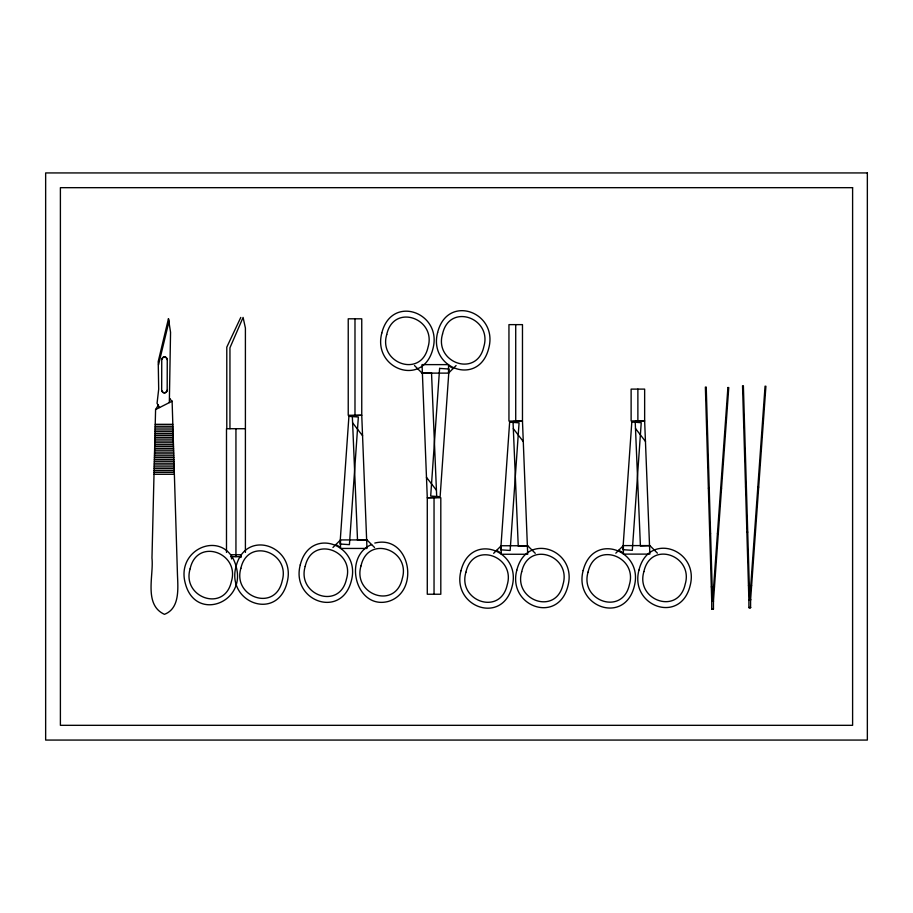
<?xml version="1.0" encoding="UTF-8"?>
<svg xmlns="http://www.w3.org/2000/svg" width="913" height="913" viewBox="0 0 913 913"><rect width="100%" height="100%" fill="white"/><g stroke="black" fill="none" stroke-linecap="round" stroke-linejoin="round"><path stroke-width="1.37" d="M161.749 359.288L161.669 390.547L163.142 392.522A2.865 2.865 0 0 0 165.709 392.522L167.182 390.547L167.262 359.288L165.789 357.314A2.865 2.865 0 0 0 163.222 357.314L161.749 359.288A2.659 2.659 0 0 1 162.252 358.124A2.819 2.819 0 0 1 164.511 357.017A2.83 2.83 0 0 1 166.771 358.124A2.819 2.819 0 0 1 167.307 359.825M169.339 402.599L170.548 332.275L168.46 318.705L158.223 361.537L158.691 389.2L157.059 403.318L159.524 407.563M158.406 404.984L155.587 409.56L151.969 558.06C153.92 575.464 143.478 604.794 164.443 614.335C179.998 608.469 177.989 588.28 177.464 574.768L172.112 401.195L170.274 399.438A11.572 11.572 0 0 1 169.635 398.616L170.274 399.438M750.589 599.989L765.916 386.256L765.06 386.188L749.733 599.932L748.888 599.955L742.531 385.765L743.376 385.743L749.733 599.932L750.589 599.989L748.888 599.955M158.531 364.801L168.928 321.684M240.792 317.416L226.789 347.157L226.789 428.722M414.491 365.554L422.057 373.12L448.534 373.12L456.101 365.554M332.937 547.492L340.503 539.925L366.98 539.925L374.547 547.492M493.659 553.312L501.226 545.746L527.703 545.746L535.269 553.312M615.819 553.164L623.385 545.597L649.862 545.597L657.428 553.164M155.587 409.56L172.112 401.195M371.614 544.559C342.375 556.713 355.819 610.261 388.504 601.382C420.745 591.453 409.948 534.208 374.798 543.064M422.057 373.12L431.507 372.732L436.734 497.391L427.284 497.779L427.284 594.237L440.808 594.237L440.808 497.779L427.284 497.779L422.057 364.618L448.534 364.618L448.534 373.12M366.98 539.925L357.531 540.325L352.304 415.666L361.753 415.267L361.753 318.808L348.23 318.808L348.23 415.267L361.753 415.267L366.98 548.439L340.503 548.439L340.503 539.925M527.703 545.746L518.253 546.145L513.026 421.486L522.476 421.087L522.476 324.629L508.952 324.629L508.952 421.087L522.476 421.087L527.703 554.259L501.226 554.259L501.226 545.746M649.862 545.597L640.412 545.997L635.197 421.338L644.646 420.939L644.646 389.109L631.123 389.109L631.123 420.939L644.646 420.939L649.862 554.111L623.385 554.111L623.385 545.597M745.522 486.869L746.378 486.846M708.374 488.193L709.23 488.17M746.868 532.131L747.724 532.108M709.721 533.454L710.565 533.432M748.455 585.564L749.311 585.541M711.307 586.899L712.151 586.865M155.221 424.328L172.819 424.328M155.176 426.257L172.877 426.257M155.13 428.014L172.934 428.014M245.403 428.722L226.492 428.722L226.492 552.422M155.084 429.955L172.991 429.955M155.039 431.712L173.048 431.712M154.993 433.641L173.105 433.641M154.948 435.41L173.162 435.41M154.902 437.338L173.219 437.338M154.868 439.096L173.276 439.096M154.811 441.036L173.333 441.036M154.776 442.794L173.379 442.794M154.731 444.722L173.447 444.722M154.685 446.491L173.493 446.491M154.639 448.42L173.561 448.42M154.594 450.177L173.607 450.177M154.548 452.118L173.664 452.118M154.502 453.875L173.721 453.875M154.457 455.804L173.778 455.804M154.411 457.573L173.835 457.573M154.365 459.501L173.892 459.501M154.32 461.27L173.949 461.27M154.274 463.199L174.006 463.199M154.229 464.957L174.063 464.957M154.183 466.897L174.121 466.897M154.149 468.654L174.178 468.654M154.092 470.583L174.235 470.583M154.057 472.352L174.292 472.352M154.012 474.281L174.349 474.281M230.544 556.679L241.352 556.679M713.441 608.925L711.729 608.925L713.441 608.96L713.441 600.982L711.729 600.982L711.729 608.937L713.441 608.937M757.824 487.086L758.68 487.143M720.677 488.409L721.521 488.466M754.595 532.245L755.439 532.313M717.435 533.58L718.291 533.637M750.771 585.575L751.616 585.632M713.612 586.899L714.468 586.956M453.179 368.487L448.534 365.714M618.752 550.242L623.385 553.004M496.581 550.379L501.226 553.152M335.858 544.559L340.503 547.332M635.494 428.505L645.502 441.47M513.334 428.654L523.343 441.618M426.417 477.248L436.425 490.213M352.601 422.833L362.609 435.798M236.319 567.27C245.985 603.299 194.914 622.198 185.191 582.928C175.627 546.887 226.629 528.056 236.353 567.304M168.46 318.705L169.19 323.122M637.879 389.109L637.879 420.939M515.719 324.629L515.719 421.087M434.04 497.779L434.04 594.237M354.986 318.808L354.986 415.267M245.403 552.422L245.403 328.064L243.098 317.416L229.95 347.773L229.95 428.722M240.77 557.546L240.77 554.75L231.56 554.75L231.56 558.939M235.942 428.722L235.942 556.679M161.669 390.479A2.819 2.819 0 0 0 166.691 391.711A2.659 2.659 0 0 0 167.227 390.113M348.914 416.339L339.99 544L349.417 544.662L358.353 417.001L348.914 416.339M439.61 368.384L430.685 496.044L440.123 496.706L449.048 369.046L439.61 368.384M509.637 422.16L500.712 549.82L510.15 550.482L519.075 422.822L509.637 422.16M631.807 422.023L622.871 549.672L632.31 550.334L641.234 422.685L631.807 422.023M727.901 387.523L712.585 601.256L711.729 601.279L705.372 387.089L706.228 387.066L712.585 601.256L713.441 601.325L728.757 387.58L727.901 387.523M190.121 568.81C181.527 597.479 224.564 612.988 231.423 581.421C240.016 552.742 196.98 537.232 190.121 568.81M235.942 566.802C226.378 602.842 277.381 621.673 287.104 582.426C296.668 546.385 245.665 527.566 235.942 566.802M240.872 568.308C232.279 596.976 275.315 612.486 282.174 580.919C290.768 552.251 247.731 536.741 240.872 568.308M300.263 564.907C290.688 600.948 341.69 619.767 351.414 580.531C360.989 544.49 309.975 525.66 300.263 564.907M305.182 566.414C296.588 595.082 339.625 610.592 346.484 579.025C355.077 550.356 312.052 534.847 305.182 566.414M381.805 333.017C372.242 369.057 423.244 387.877 432.956 348.64C442.531 312.6 391.529 293.781 381.805 333.017M386.735 334.523C378.142 363.191 421.167 378.701 428.037 347.134C436.631 318.466 393.594 302.956 386.735 334.523M361 565.912C352.407 594.58 395.432 610.089 402.291 578.522C410.896 549.854 367.859 534.345 361 565.912M437.624 332.515C428.049 368.555 479.051 387.386 488.775 348.138C498.35 312.098 447.336 293.278 437.624 332.515M442.543 334.021C433.949 362.701 476.985 378.21 483.844 346.643C492.438 317.964 449.413 302.454 442.543 334.021M460.985 570.728C451.41 606.768 502.424 625.588 512.136 586.351C521.711 550.311 470.709 531.48 460.985 570.728M465.915 572.234C457.322 600.902 500.347 616.412 507.217 584.845C515.811 556.177 472.774 540.667 465.915 572.234M516.804 570.226C507.229 606.266 558.231 625.097 567.954 585.849C577.53 549.809 526.516 530.989 516.804 570.226M521.722 571.732C513.129 600.4 556.165 615.91 563.024 584.343C571.618 555.675 528.593 540.165 521.722 571.732M583.145 570.579C573.581 606.62 624.583 625.451 634.307 586.203C643.87 550.162 592.868 531.343 583.145 570.579M588.075 572.086C579.481 600.754 622.518 616.264 629.377 584.697C637.97 556.028 594.934 540.519 588.075 572.086M638.963 570.089C629.388 606.129 680.39 624.949 690.114 585.712C699.689 549.66 648.675 530.841 638.963 570.089M643.893 571.584C635.288 600.263 678.325 615.773 685.184 584.206C693.777 555.526 650.752 540.017 643.893 571.584M867.35 172.934L45.65 172.934L45.65 740.066L867.35 740.066L867.35 172.934M852.605 187.679L60.395 187.679L60.395 725.321L852.605 725.321L852.605 187.679M750.589 599.647L748.888 599.647L748.888 607.613L750.589 607.624L750.589 599.647M713.441 601.279L711.729 601.279L713.441 601.325M750.589 607.59L748.888 607.59L750.589 607.613"/></g></svg>
